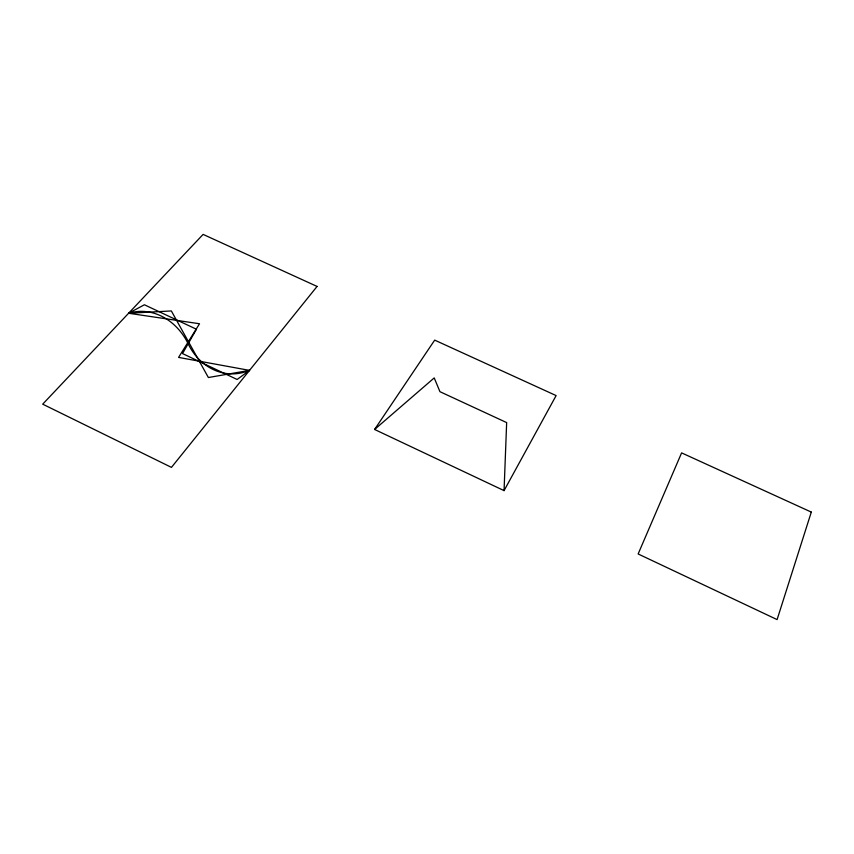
<?xml version="1.0" encoding="UTF-8"?>
<svg xmlns="http://www.w3.org/2000/svg" width="854" height="854" viewBox="0 0 854 854"><rect width="100%" height="100%" fill="white"/><g stroke="black" fill="none" stroke-linecap="round" stroke-linejoin="round"><path stroke-width="1.28" d="M504.063 490.623L506.657 422.591L439.949 391.687L434.216 377.916L374.596 429.466L504.063 490.623L556.125 395.583L434.686 340.127L374.596 429.466M811.3 512.09L777.097 619.598L638.141 553.958L681.599 452.876L811.3 512.09M196.463 329.249L182.51 353.567L237.124 379.486L249.517 370.38L178.582 357.41L199.516 323.751L128.602 313.258L144.401 304.771L196.463 329.249M317.069 286.432L171.451 467.384L42.7 404.166L203.113 234.402L317.069 286.432M249.517 370.38C224.324 380.724 199.398 367.103 188.19 343.884C177.579 321.638 153.741 305.721 128.602 313.258L171.344 310.941L208.376 377.521L249.517 370.38"/></g></svg>
